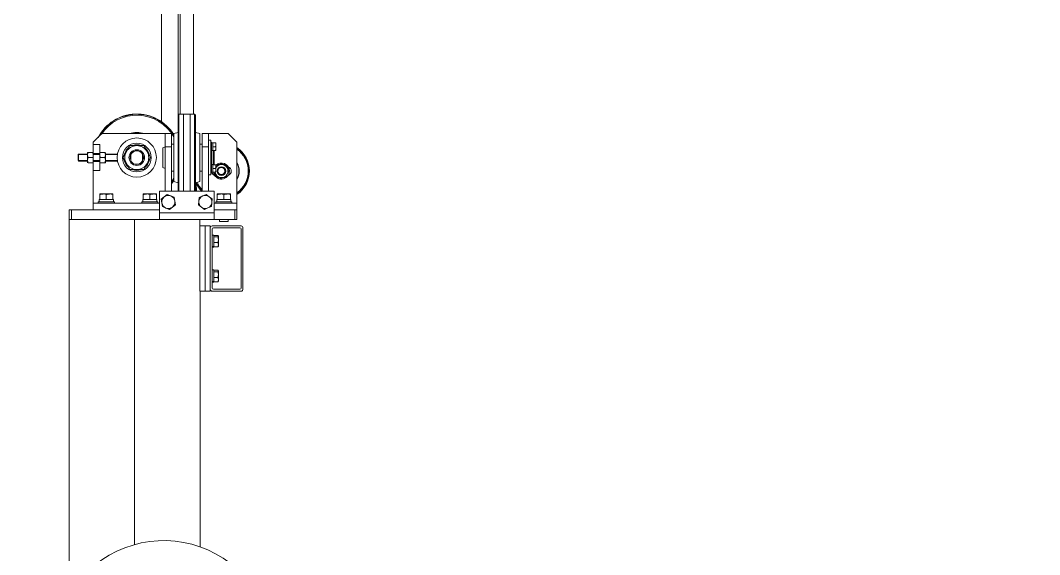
# Model space of a CAD drawing. Header units: millimetres. Extents: x -5 to 1510635, y -6 to 71285.
# Drawn here: x 1301812 to 1304154, y 14035 to 15262 of the extents above; entities that cross this region are included whole.
import ezdxf

# ---------------------------------------------------------------- set-up
doc = ezdxf.new("R2010")
doc.units = ezdxf.units.MM
doc.header["$LTSCALE"] = 1000
doc.linetypes.add('CENTER', pattern=[2, 1.25, -0.25, 0.25, -0.25])
doc.linetypes.add('PHANTOM2', pattern=[1.25, 0.625, -0.125, 0.125, -0.125, 0.125, -0.125])
for name, color, linetype in [('MP-1', 1, 'CENTER'), ('MP-7', 7, 'Continuous'), ('MP-8', 8, 'Continuous')]:
    doc.layers.add(name, color=color, linetype=linetype)

# ---------------------------------------------------------------- blocks, each defined once
blk = doc.blocks.new('168975644')
at = {"layer": 'MP-8', "linetype": 'Continuous', "lineweight": 15}
for p, q in [((-35, -6345.6), (-35, -8646)), ((-30, -6340.6), (-30, -8643.7)), ((0, -6345.6), (0, -8643.7)), ((-73, -6510.6), (-73, -8661.2)), ((-33, -8643.9), (-35, -8646)), ((-35, -8646), (-35, -8820.3)), ((-22.5, -8643.3), (-33, -8643.9)), ((-33, -8820.3), (-33, -8643.9)), ((-22.5, -8820.3), (-22.5, -8643.3)), ((-7.5, -8643.3), (-22.5, -8643.3)), ((-7.5, -8820.3), (-7.5, -8643.3)), ((3, -8643.9), (-7.5, -8643.3)), ((3, -8643.9), (3, -8820.3)), ((5, -8646), (3, -8643.9)), ((5, -8820.3), (5, -8646)), ((-210, -8688.3), (-230, -8708.3)), ((-210, -8688.3), (-65, -8688.3)), ((-65, -8688.3), (-50, -8688.3)), ((-65, -8718.3), (-65, -8688.3)), ((-50, -8688.3), (-50, -8718.3)), ((-35, -8685.6), (-45, -8688.3)), ((-45, -8798.3), (-45, -8688.3)), ((15, -8688.3), (5, -8685.6)), ((15, -8798.3), (15, -8688.3)), ((20, -8688.3), (35, -8688.3)), ((20, -8718.3), (20, -8688.3)), ((35, -8688.3), (35, -8718.3)), ((35, -8688.3), (80, -8688.3)), ((100, -8708.3), (80, -8688.3)), ((-230, -8713.3), (-230, -8708.3)), ((35, -8703.3), (40, -8703.3)), ((40, -8783.3), (40, -8703.3)), ((42, -8707.8), (40, -8707.8)), ((42, -8707.8), (42, -8728.8)), ((44.5, -8709.5), (42, -8709.5)), ((44.5, -8709.8), (44.5, -8709.5)), ((44.5, -8718.3), (44.5, -8709.8)), ((50.7, -8709.8), (44.5, -8709.8)), ((50.7, -8709.8), (51.5, -8709.8)), ((51.5, -8709.8), (51.5, -8714.1)), ((100, -8708.3), (100, -8848.3)), ((-264, -8735.3), (-265, -8736.3)), ((-264, -8751.3), (-264, -8735.3)), ((-243, -8735.3), (-264, -8735.3)), ((-243, -8731.3), (-243, -8737.3)), ((-241.9, -8731.3), (-243, -8731.3)), ((-231.1, -8731.3), (-241.9, -8731.3)), ((-231.1, -8731.3), (-230, -8737.3)), ((-230, -8713.3), (-230, -8734.3)), ((-230, -8713.3), (-215, -8713.3)), ((-230, -8734.3), (-215, -8734.3)), ((-230, -8737.3), (-230, -8734.3)), ((-215, -8735.3), (-230, -8735.3)), ((-215, -8713.3), (-215, -8734.3)), ((-215, -8734.3), (-215, -8737.3)), ((-203.1, -8731.3), (-213.9, -8731.3)), ((-203.1, -8731.3), (-202, -8737.3)), ((-202, -8737.3), (-202, -8731.3)), ((-174.3, -8735.3), (-202, -8735.3)), ((-153.8, -8729.6), (-161.8, -8743.3)), ((-145.9, -8715.8), (-153.8, -8729.6)), ((-130, -8715.8), (-145.9, -8715.8)), ((-143.5, -8731.4), (-143.5, -8734.7)), ((-143.5, -8734.7), (-143.5, -8751.9)), ((-114.1, -8715.8), (-130, -8715.8)), ((-116.5, -8734.7), (-116.5, -8731.4)), ((-116.5, -8751.9), (-116.5, -8734.7)), ((-106.2, -8729.6), (-114.1, -8715.8)), ((-98.2, -8743.3), (-106.2, -8729.6)), ((-65, -8718.5), (-70.5, -8720.8)), ((-70.5, -8765.8), (-70.5, -8720.8)), ((-65, -8820.3), (-65, -8718.3)), ((-50, -8718.3), (-65, -8718.3)), ((-45, -8712.3), (-50, -8712.3)), ((-50, -8820.3), (-50, -8718.3)), ((20, -8712.3), (15, -8712.3)), ((20, -8820.3), (20, -8718.3)), ((35, -8718.3), (20, -8718.3)), ((35, -8820.3), (35, -8718.3)), ((40, -8728.8), (42, -8728.8)), ((41.5, -8757.8), (41.5, -8728.8)), ((42, -8727.1), (44.5, -8727.1)), ((44.5, -8724.5), (44.5, -8712.1)), ((44.5, -8726.8), (44.5, -8718.3)), ((50.7, -8718.3), (44.5, -8718.3)), ((50.7, -8726.8), (44.5, -8726.8)), ((44.5, -8727.1), (44.5, -8726.8)), ((45.5, -8759.8), (45.5, -8726.8)), ((47.5, -8759.8), (47.5, -8726.8)), ((50.7, -8718.3), (51.5, -8714.1)), ((50.7, -8726.8), (51.5, -8722.6)), ((51.5, -8726.8), (50.7, -8726.8)), ((51.5, -8722.6), (51.5, -8714.1)), ((51.5, -8726.8), (51.5, -8722.6)), ((-265, -8736.3), (-265, -8750.3)), ((-265, -8750.3), (-264, -8751.3)), ((-264, -8751.3), (-243, -8751.3)), ((-243, -8737.3), (-243, -8749.3)), ((-241.9, -8743.3), (-243, -8737.3)), ((-243, -8749.3), (-243, -8755.3)), ((-231.1, -8743.3), (-241.9, -8743.3)), ((-231.1, -8755.3), (-241.9, -8755.3)), ((-230, -8749.3), (-230, -8737.3)), ((-230, -8752.3), (-230, -8749.3)), ((-230, -8751.3), (-215, -8751.3)), ((-230, -8752.3), (-230, -8773.3)), ((-230, -8752.3), (-215, -8752.3)), ((-215, -8737.3), (-215, -8749.3)), ((-213.9, -8743.3), (-215, -8737.3)), ((-215, -8749.3), (-215, -8752.3)), ((-215, -8752.3), (-215, -8773.3)), ((-203.1, -8743.3), (-213.9, -8743.3)), ((-203.1, -8755.3), (-213.9, -8755.3)), ((-203.1, -8755.3), (-202, -8755.3)), ((-202, -8749.3), (-202, -8737.3)), ((-202, -8755.3), (-202, -8749.3)), ((-202, -8751.3), (-174.3, -8751.3)), ((-161.8, -8743.3), (-153.8, -8757.1)), ((-153.8, -8757.1), (-145.9, -8770.8)), ((-143.5, -8751.9), (-143.5, -8755.2)), ((-116.5, -8755.2), (-116.5, -8751.9)), ((-114.1, -8770.8), (-106.2, -8757.1)), ((-106.2, -8757.1), (-98.2, -8743.3)), ((42, -8757.8), (40, -8757.8)), ((42, -8778.8), (42, -8757.8)), ((-230, -8773.3), (-215, -8773.3)), ((-230, -8848.3), (-230, -8773.3)), ((-145.9, -8770.8), (-130, -8770.8)), ((-130, -8770.8), (-114.1, -8770.8)), ((-70.5, -8765.8), (-65, -8768.1)), ((-50, -8774.3), (-45, -8774.3)), ((15, -8774.3), (20, -8774.3)), ((40, -8778.8), (42, -8778.8)), ((44.5, -8759.5), (42, -8759.5)), ((42, -8777.1), (44.5, -8777.1)), ((44.5, -8759.8), (44.5, -8759.5)), ((44.5, -8768.3), (44.5, -8759.8)), ((50.7, -8759.8), (44.5, -8759.8)), ((44.5, -8774.5), (44.5, -8762.1)), ((44.5, -8776.8), (44.5, -8768.3)), ((50.7, -8768.3), (44.5, -8768.3)), ((50.7, -8776.8), (44.5, -8776.8)), ((44.5, -8777.1), (44.5, -8776.8)), ((48.6, -8776.8), (51.5, -8781.8)), ((50.7, -8759.8), (51.5, -8759.8)), ((50.7, -8768.3), (51.5, -8764.1)), ((50.7, -8776.8), (51.5, -8772.6)), ((51.5, -8776.8), (50.7, -8776.8)), ((55.8, -8759.3), (51.5, -8766.8)), ((51.5, -8759.8), (51.5, -8764.1)), ((51.5, -8772.6), (51.5, -8764.1)), ((51.5, -8776.8), (51.5, -8772.6)), ((51.5, -8781.8), (55.8, -8789.3)), ((64.5, -8759.3), (55.8, -8759.3)), ((73.2, -8759.3), (64.5, -8759.3)), ((77.5, -8766.8), (73.2, -8759.3)), ((73.2, -8789.3), (77.5, -8781.8)), ((81.8, -8774.3), (77.5, -8766.8)), ((77.5, -8781.8), (81.8, -8774.3)), ((-45, -8798.3), (-35, -8801)), ((5, -8801), (15, -8798.3)), ((7.6, -8820.3), (6.7, -8803)), ((35, -8783.3), (40, -8783.3)), ((55.8, -8789.3), (64.5, -8789.3)), ((64.5, -8789.3), (73.2, -8789.3)), ((-215, -8827), (-207.5, -8827)), ((-215, -8828.4), (-215, -8827)), ((-215, -8828.4), (-215, -8840)), ((-192.5, -8827), (-207.5, -8827)), ((-200, -8828.4), (-207.5, -8827)), ((-200, -8828.4), (-200, -8840)), ((-185, -8827), (-192.5, -8827)), ((-185, -8828.4), (-192.5, -8827)), ((-185, -8827), (-185, -8828.4)), ((-185, -8828.4), (-185, -8840)), ((-115, -8827), (-107.5, -8827)), ((-115, -8828.4), (-115, -8827)), ((-115, -8828.4), (-115, -8840)), ((-92.5, -8827), (-107.5, -8827)), ((-100, -8828.4), (-107.5, -8827)), ((-100, -8828.4), (-100, -8840)), ((-85, -8827), (-92.5, -8827)), ((-85, -8828.4), (-92.5, -8827)), ((-85, -8827), (-85, -8828.4)), ((-85, -8828.4), (-85, -8840)), ((-77.5, -8820.3), (47.5, -8820.3)), ((-77.5, -8870.3), (-77.5, -8820.3)), ((-66.9, -8833.6), (-60.1, -8828.2)), ((-60.1, -8828.2), (-52, -8831.4)), ((21.5, -8831.6), (29.5, -8828.1)), ((29.5, -8828.1), (36.4, -8833.3)), ((47.5, -8820.3), (47.5, -8870.3)), ((55, -8827), (62.5, -8827)), ((55, -8828.4), (55, -8827)), ((55, -8828.4), (55, -8840)), ((77.5, -8827), (62.5, -8827)), ((70, -8828.4), (62.5, -8827)), ((70, -8828.4), (70, -8840)), ((85, -8827), (77.5, -8827)), ((85, -8828.4), (77.5, -8827)), ((85, -8827), (85, -8828.4)), ((85, -8828.4), (85, -8840)), ((-77.5, -8848.3), (-230, -8848.3)), ((-230, -8863.3), (-230, -8848.3)), ((-218.5, -8845.1), (-181.5, -8845.1)), ((-218.5, -8845.1), (-218.5, -8848.3)), ((-215, -8840), (-216.2, -8840)), ((-216.2, -8840), (-216.2, -8845.1)), ((-200, -8840), (-215, -8840)), ((-187.2, -8840), (-212.8, -8840)), ((-185, -8840), (-200, -8840)), ((-183.8, -8840), (-185, -8840)), ((-183.8, -8845.1), (-183.8, -8840)), ((-181.5, -8848.3), (-181.5, -8845.1)), ((-118.5, -8845.1), (-81.5, -8845.1)), ((-118.5, -8845.1), (-118.5, -8848.3)), ((-115, -8840), (-116.2, -8840)), ((-116.2, -8840), (-116.2, -8845.1)), ((-100, -8840), (-115, -8840)), ((-87.2, -8840), (-112.8, -8840)), ((-85, -8840), (-100, -8840)), ((-83.8, -8840), (-85, -8840)), ((-83.8, -8845.1), (-83.8, -8840)), ((-81.5, -8848.3), (-81.5, -8845.1)), ((-73.6, -8839), (-66.9, -8833.6)), ((-72.3, -8847.6), (-73.6, -8839)), ((-71, -8856.1), (-72.3, -8847.6)), ((-52, -8831.4), (-44, -8834.5)), ((-41.4, -8851.6), (-48.1, -8857)), ((-44, -8834.5), (-42.7, -8843.1)), ((-42.7, -8843.1), (-41.4, -8851.6)), ((11.6, -8852.2), (12.6, -8843.6)), ((18.6, -8857.4), (11.6, -8852.2)), ((12.6, -8843.6), (13.6, -8835)), ((13.6, -8835), (21.5, -8831.6)), ((36.4, -8833.3), (43.4, -8838.4)), ((42.4, -8847), (41.4, -8855.6)), ((43.4, -8838.4), (42.4, -8847)), ((100, -8848.3), (47.5, -8848.3)), ((51.5, -8845.1), (88.5, -8845.1)), ((51.5, -8845.1), (51.5, -8848.3)), ((55, -8840), (53.8, -8840)), ((53.8, -8840), (53.8, -8845.1)), ((70, -8840), (55, -8840)), ((82.8, -8840), (57.2, -8840)), ((85, -8840), (70, -8840)), ((86.2, -8840), (85, -8840)), ((86.2, -8845.1), (86.2, -8840)), ((88.5, -8848.3), (88.5, -8845.1)), ((100, -8863.3), (100, -8848.3)), ((-285, -8885.3), (-285, -8863.3)), ((-285, -8863.3), (-280, -8863.3)), ((-280, -8863.3), (-77.5, -8863.3)), ((-280, -8863.3), (-280, -8885.3)), ((-77.5, -8863.3), (-230, -8863.3)), ((-77.5, -8885.3), (-77.5, -8870.3)), ((47.5, -8870.3), (-77.5, -8870.3)), ((-63, -8859.3), (-71, -8856.1)), ((-54.9, -8862.4), (-63, -8859.3)), ((-48.1, -8857), (-54.9, -8862.4)), ((25.5, -8862.5), (18.6, -8857.4)), ((33.5, -8859.1), (25.5, -8862.5)), ((41.4, -8855.6), (33.5, -8859.1)), ((47.5, -8863.3), (95, -8863.3)), ((100, -8863.3), (47.5, -8863.3)), ((47.5, -8885.3), (47.5, -8870.3)), ((95, -8885.3), (95, -8863.3)), ((100, -8863.3), (100, -8885.3)), ((-285, -9749.2), (-285, -8885.3)), ((-280, -8885.3), (-285, -8885.3)), ((-280, -8885.3), (-77.5, -8885.3)), ((-135, -8885.3), (-135, -9632.4)), ((-135, -9632.4), (-135, -8885.3)), ((-77.5, -8885.3), (47.5, -8885.3)), ((15, -8885.3), (15, -8900.3)), ((47.5, -8885.3), (95, -8885.3)), ((60, -8885.3), (60, -8890)), ((60, -8890), (80, -8890)), ((80, -8890), (80, -8885.3)), ((100, -8885.3), (95, -8885.3)), ((15, -9050.3), (15, -8900.3)), ((15, -8900.3), (27, -8900.3)), ((27, -9050.3), (27, -8900.3)), ((27, -8900.3), (27, -9050.3)), ((39, -8900.3), (27, -8900.3)), ((39, -8900.3), (39, -9050.3)), ((39, -8904.8), (39, -9045.8)), ((109.5, -8900.3), (43.5, -8900.3)), ((43.5, -8907.3), (43.5, -9043.3)), ((47.4, -8921.3), (43.5, -8921.3)), ((107, -8904.8), (46, -8904.8)), ((47.4, -8921.3), (47.4, -8947.9)), ((56.3, -8922), (47.4, -8922)), ((109.5, -9043.3), (109.5, -8907.3)), ((114, -9045.8), (114, -8904.8)), ((56.3, -8925.5), (47.4, -8925.5)), ((56.3, -8938.8), (47.4, -8938.8)), ((56.3, -8925.5), (57.4, -8923.7)), ((56.3, -8938.8), (57.4, -8932.1)), ((57.4, -8932.1), (57.4, -8923.7)), ((57.4, -8943.8), (57.4, -8932.1)), ((57.4, -8947.3), (57.4, -8943.8)), ((43.5, -8947.9), (47.4, -8947.9)), ((43.5, -8948.9), (47.4, -8948.9)), ((43.5, -8949.3), (47.4, -8949.3)), ((47.4, -8948.7), (47.4, -8947.9)), ((56.3, -8948.7), (47.4, -8948.7)), ((47.4, -8948.7), (47.4, -8948.9)), ((47.4, -8948.9), (47.4, -8949.3)), ((47.4, -9001.3), (43.5, -9001.3)), ((47.4, -9001.3), (47.4, -9027.9)), ((56.3, -9002), (47.4, -9002)), ((56.3, -9005.5), (47.4, -9005.5)), ((56.3, -9005.5), (57.4, -9003.7)), ((56.3, -9018.8), (57.4, -9012.1)), ((57.4, -9012.1), (57.4, -9003.7)), ((57.4, -9023.8), (57.4, -9012.1)), ((43.5, -9027.9), (47.4, -9027.9)), ((43.5, -9028.9), (47.4, -9028.9)), ((43.5, -9029.3), (47.4, -9029.3)), ((56.3, -9018.8), (47.4, -9018.8)), ((47.4, -9028.7), (47.4, -9027.9)), ((56.3, -9028.7), (47.4, -9028.7)), ((47.4, -9028.7), (47.4, -9028.9)), ((47.4, -9028.9), (47.4, -9029.3)), ((57.4, -9027.3), (57.4, -9023.8)), ((15, -9050.3), (27, -9050.3)), ((16, -9637.8), (16, -9050.3)), ((39, -9050.3), (27, -9050.3)), ((43.5, -9050.3), (109.5, -9050.3)), ((46, -9045.8), (107, -9045.8))]:
    blk.add_line(p, q, dxfattribs=at)
at = {"layer": 'MP-8', "linetype": 'Continuous', "lineweight": 5}
for p, q in [((-243, -8736.5), (-265, -8736.5)), ((-243, -8750.1), (-265, -8750.1)), ((-215, -8736.5), (-230, -8736.5)), ((-215, -8750.1), (-230, -8750.1)), ((-174.3, -8736.5), (-202, -8736.5)), ((-174.3, -8750.1), (-202, -8750.1))]:
    blk.add_line(p, q, dxfattribs=at)
at = {"layer": 'MP-8', "linetype": 'Continuous', "lineweight": 15}
for centre, radius in [((-130, -8743.3), 45), ((-130, -8743.3), 33), ((64.5, -8774.3), 10), ((64.5, -8774.3), 8)]:
    blk.add_circle(centre, radius, dxfattribs=at)
for centre, radius, start, end in [((-130, -8743.3), 100, 31.7883, 152.3321), ((-130, -8743.3), 99.4, 31.2729, 151.2852), ((-130, -8743.3), 97.3, 29.1692, 146.2953), ((-130, -8743.3), 57.7, 72.4673, 107.5327), ((38.4, -8714.2), 13.1, 0.6528, 19.6034), ((-224.5, -8737.5), 18.5, 160.3966, 179.3472), ((-196.5, -8737.5), 18.5, 160.3966, 179.3472), ((-130, -8743.3), 29.5, 131.1048, 168.674), ((-130, -8743.3), 27.5, 150, 210), ((-130, -8743.3), 27.5, 90, 150), ((-130, -8743.3), 18, 138.5904, 221.4096), ((-130, -8743.3), 18, 41.4096, 138.5904), ((-130, -8743.3), 16, 32.4617, 147.5383), ((-130, -8743.3), 29.5, 68.5768, 109.0131), ((-130, -8743.3), 27.5, 30, 90), ((-130, -8743.3), 18, 318.5904, 41.4096), ((-130, -8743.3), 29.5, 9.5425, 49.8028), ((-130, -8743.3), 27.5, 330, 30), ((38.4, -8722.7), 13.1, 0.6528, 19.6034), ((64.5, -8774.3), 64.5, 0, 56.6064), ((64.5, -8774.3), 63.7, 0, 56.1232), ((64.5, -8774.3), 61.6, 0, 54.7981), ((-224.5, -8749.5), 18.5, 160.3988, 179.345), ((-224.2, -8749.1), 18.8, 180.7893, 199.4669), ((-248.5, -8737.1), 18.5, 340.3966, 359.3472), ((-248.5, -8749.5), 18.5, 0.655, 19.6012), ((-248.8, -8749.1), 18.8, 340.5331, 359.2107), ((-196.5, -8749.5), 18.5, 160.3988, 179.345), ((-196.2, -8749.1), 18.8, 180.7893, 199.4669), ((-220.5, -8737.1), 18.5, 340.3966, 359.3472), ((-220.5, -8749.5), 18.5, 0.655, 19.6012), ((-220.8, -8749.1), 18.8, 340.5331, 359.2107), ((-130, -8743.3), 29.5, 191.3643, 230.9242), ((-130, -8743.3), 27.5, 210, 270), ((-130, -8743.3), 16, 212.4617, 327.5383), ((-130, -8743.3), 18, 221.4096, 318.5904), ((-130, -8743.3), 27.5, 270, 330), ((-130, -8743.3), 29.5, 311.6495, 349.4496), ((64.5, -8774.3), 18.5, 0, 134.6443), ((64.5, -8774.3), 16.2, 70.7555, 110.8463), ((64.5, -8774.3), 41, 0, 30.0197), ((64.5, -8774.3), 40, 0, 27.4392), ((64.5, -8774.3), 40, 0, 27.4392), ((-130, -8743.3), 29.5, 249.8107, 288.2848), ((52.5, -8774.3), 10.5, 195.466, 249.5691), ((64.5, -8774.3), 18.5, 187.7664, 0), ((64.5, -8774.3), 16.2, 188.8774, 229.6349), ((64.5, -8774.3), 15, 189.5941, 210), ((38.4, -8764.2), 13.1, 0.6528, 19.6034), ((38.4, -8772.7), 13.1, 0.6528, 19.6034), ((64.5, -8774.3), 15, 90, 150), ((64.5, -8774.3), 15, 210, 270), ((64.5, -8774.3), 15, 30, 90), ((64.5, -8774.3), 15, 270, 330), ((64.5, -8774.3), 16.2, 10.0095, 49.1668), ((64.5, -8774.3), 15, 330, 30), ((76.5, -8774.3), 10.5, 290.4467, 69.5533), ((64.5, -8774.3), 64.5, 303.3936, 0), ((64.5, -8774.3), 63.7, 303.8768, 0), ((64.5, -8774.3), 61.6, 305.2019, 0), ((64.5, -8774.3), 41, 329.9803, 0), ((64.5, -8774.3), 40, 332.5608, 0), ((64.5, -8774.3), 40, 332.5608, 0), ((-130, -8743.3), 97.3, 325.2674, 330.8308), ((-130, -8743.3), 99.4, 323.555, 328.7271), ((-130, -8743.3), 100, 323.1301, 328.2117), ((64.5, -8774.3), 64.5, 204.2525, 226.376), ((64.5, -8774.3), 63.7, 204.3716, 225.6753), ((64.5, -8774.3), 61.6, 204.6949, 223.7301), ((64.5, -8774.3), 16.2, 249.652, 291.9117), ((-207.2, -8850.2), 23.1, 90.6528, 109.6034), ((-192.2, -8850.2), 23.1, 90.6528, 109.6034), ((-107.2, -8850.2), 23.1, 90.6528, 109.6034), ((-92.2, -8850.2), 23.1, 90.6528, 109.6034), ((62.8, -8850.2), 23.1, 90.6528, 109.6034), ((77.8, -8850.2), 23.1, 90.6528, 109.6034), ((-57.5, -8845.3), 15, 128.6327, 188.6327), ((-57.5, -8845.3), 15, 188.6327, 248.6327), ((-57.5, -8845.3), 15, 68.6327, 128.6327), ((-57.5, -8845.3), 15, 8.6327, 68.6327), ((-57.5, -8845.3), 15, 308.6327, 8.6327), ((27.5, -8845.3), 15, 173.4505, 233.4505), ((27.5, -8845.3), 15, 113.4505, 173.4505), ((27.5, -8845.3), 15, 53.4505, 113.4505), ((27.5, -8845.3), 15, 293.4505, 353.4505), ((27.5, -8845.3), 15, 353.4505, 53.4505), ((-57.5, -8845.3), 15, 248.6327, 308.6327), ((27.5, -8845.3), 15, 233.4505, 293.4505), ((43.5, -8904.8), 4.5, 90, 180), ((46, -8907.3), 2.5, 90, 180), ((107, -8907.3), 2.5, 0, 90), ((109.5, -8904.8), 4.5, 0, 90), ((34.7, -8932.4), 22.7, 0.5566, 17.6725), ((44.2, -8944), 13.2, 1.2622, 23.2686), ((44.6, -8943.6), 12.8, 336.3635, 359.1058), ((34.7, -9012.4), 22.7, 0.5566, 17.6725), ((44.2, -9024), 13.2, 1.2622, 23.2686), ((44.6, -9023.6), 12.8, 336.3635, 359.1058), ((43.5, -9045.8), 4.5, 180, 270), ((46, -9043.3), 2.5, 180, 270), ((107, -9043.3), 2.5, 270, 0), ((109.5, -9045.8), 4.5, 270, 0), ((-67.9, -9873.3), 250, 52.3291, 269.5268)]:
    blk.add_arc(centre, radius, start, end, dxfattribs=at)
at = {"layer": 'MP-8', "linetype": 'Continuous', "lineweight": 5}
for centre, radius in [((-130, -8743.3), 15.5), ((64.5, -8774.3), 8.47)]:
    blk.add_arc(centre, radius, 255, 195, dxfattribs=at)
at = {"layer": 'MP-8', "linetype": 'Continuous', "lineweight": 15}
for points in [[(57.4, -8923.7), (57.4, -8923.6), (57.4, -8923.4), (57.3, -8923.1), (57.2, -8923), (56.9, -8922.5), (56.7, -8922.2), (56.3, -8922)], [(57.4, -8946.9), (57.4, -8947.1), (57.4, -8947.2), (57.3, -8947.5), (57.2, -8947.7), (56.9, -8948.1), (56.7, -8948.4), (56.3, -8948.7)], [(57.4, -9003.7), (57.4, -9003.6), (57.4, -9003.4), (57.3, -9003.1), (57.2, -9003), (56.9, -9002.5), (56.7, -9002.2), (56.3, -9002)], [(57.4, -9026.9), (57.4, -9027.1), (57.4, -9027.2), (57.3, -9027.5), (57.2, -9027.7), (56.9, -9028.1), (56.7, -9028.4), (56.3, -9028.7)]]:
    blk.add_open_spline(points, degree=3, knots=[0, 0, 0, 0, 0.25, 0.25, 0.5, 0.5, 1, 1, 1, 1], dxfattribs=at)

msp = doc.modelspace()

# ---------------------------------------------------------------- linework, layer by layer
at = {"layer": 'MP-1', "color": 6, "linetype": 'PHANTOM2'}
msp.add_circle((1302775.302, 13946.202, 0), 2586.726, dxfattribs=at)

# ---------------------------------------------------------------- block references
at = {"layer": 'MP-7', "linetype": 'ByBlock'}
msp.add_blockref('168975644', (1302209.081, 23690.462, 0), dxfattribs=at)

doc.saveas('drawing.dxf')
